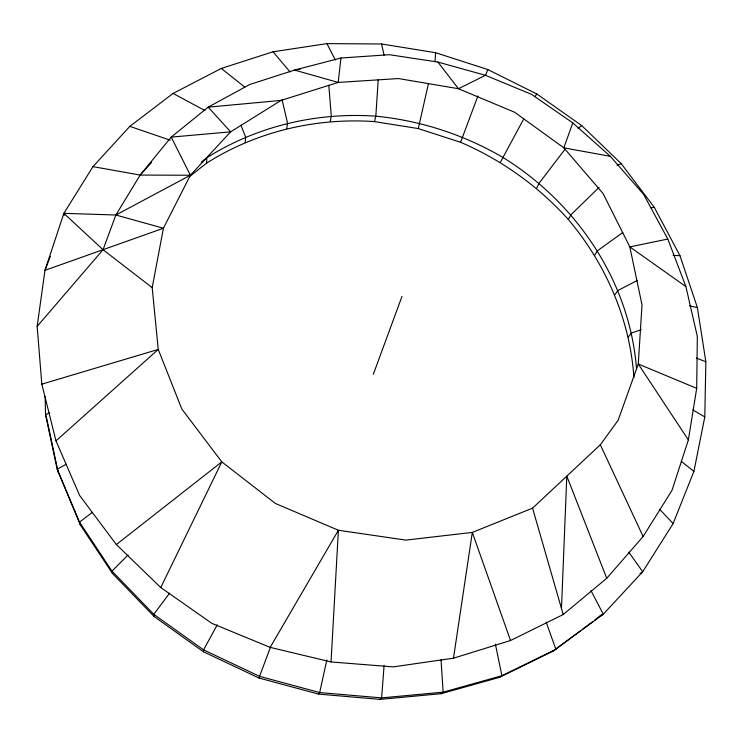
<?xml version="1.0" encoding="UTF-8"?>
<svg xmlns="http://www.w3.org/2000/svg" width="743" height="743" viewBox="0 0 743 743"><rect width="100%" height="100%" fill="white"/><g stroke="black" fill="none" stroke-linecap="round" stroke-linejoin="round"><path stroke-width="1.11" d="M696.693 388.357L697.333 336.468L685.891 286.584L667.818 239.051L643.605 194.36L610.309 156.318L572.788 122.901L531.542 94.352L485.448 75.303L437.896 62.059L389.425 54.703L340.944 58.01L294.544 70.074L249.759 84.488L208.179 107.159L171.206 137.111L140.158 175.079L115.871 215.006L103.045 249.713L37.15 326.418L41.822 384.15L55.985 440.868L79.603 495.414L116.345 544.554L160.748 587.546L211.894 623.377L270.183 647.376L331.044 661.939L393.093 666.889L453.481 658.196L510.534 640.512L563.203 614.535L606.743 578.277L643.122 536.52L672.025 490.278L688.371 439.912L696.693 388.357L638.274 364.005L642.017 304.909L629.832 246.899L603.084 193.533L563.826 147.829L514.639 112.258L458.468 88.723L398.508 78.554L338.186 82.427L281.049 100.416L208.179 107.159L230.636 131.845L281.049 100.416M45.156 396.353L45.518 414.557L57.202 469.27L80.355 524.976L112.602 573.615L154.07 616.467L203.433 651.769L258.954 678.015L318.571 694.101L380.054 699.377L441.063 693.702L499.37 677.384L552.931 651.212L603.279 614.22L642.704 571.748L673.121 523.564L693.916 471.378L704.801 416.897L705.85 361.776L697.38 307.565L679.947 255.657L654.277 207.316L621.213 163.655L581.741 125.613L536.901 94.017L487.798 69.536L435.612 52.716L381.568 43.986L326.939 43.623L273.053 51.778L221.293 68.44L173.073 93.432L129.83 126.366L92.968 166.627L63.879 213.343L44.97 270.322L37.15 326.418M189.465 176.639L206.628 163.116L206.777 157.795C256.92 126.078 316.778 112.063 375.828 116.168C420.547 120.57 463.734 134.622 502.574 157.21C576.707 202.839 629.971 281.699 636.556 369.355M561.476 608.545L566.807 476.124L606.743 578.277M331.044 661.939L338.39 530.251L275.347 503.438L221.804 461.877L181.849 409.087L158.24 349.433L152.194 287.634L163.423 228.24L190.394 175.237L230.636 131.845L171.206 137.111L190.394 175.237L115.871 215.006L63.879 213.343L64.269 215.461M435.036 61.706L435.612 52.716M378.215 79.687L375.828 116.168L374.481 121.601C315.831 117.561 256.4 131.557 206.628 163.116M203.433 651.769L203.573 649.884L217.262 624.807M384.085 665.542L381.633 697.891L380.054 699.377M245.181 142.433L245.608 137.028L240.946 125.168M340.944 58.01L338.186 82.427L294.544 70.074L300.246 69.22M286.779 128.511L287.504 123.05L282.043 99.451M453.481 658.196L472.307 532.415L532.573 508.138L600.325 444.769L618.13 420.278L638.274 364.005L688.371 439.912M330.273 121.546L331.304 116.075L328.796 85.194M428.46 83.597L418.29 128.585L374.481 121.601M326.818 660.035L319.657 692.56L318.571 694.101M258.954 678.015L270.433 647.264M572.788 122.901L563.826 147.829L610.309 156.318M373.311 374.351L401.972 296.438M633.918 377.574C629.971 319.341 605.786 263.867 568.274 219.426C538.387 186.205 501.627 159.959 460.595 142.275L477.935 95.921M485.736 74.932L487.798 69.536M50.357 256.326L44.97 270.322L163.423 228.24L115.871 215.006M500.355 162.308L523.778 118.852M160.748 587.546L221.804 461.877L116.345 544.554M536.557 188.23L539.046 183.307L564.912 149.389M568.274 219.426L570.995 214.718L599.081 187.347M270.183 647.376L338.39 530.251L405.845 540.115L472.307 532.415L510.534 640.512M594.641 255.202L597.558 250.716L622.81 232.475M614.879 294.702L617.953 290.476L637.42 280.399M169.58 593.174L153.801 614.312L154.07 616.467M534.811 96.692L536.901 94.017M628.299 336.978L631.504 333.031L641.311 329.678M92.968 166.627L140.158 175.079L151.535 162.448M594.456 620.433L601.551 614.647M128.102 554.919L111.998 571.135L112.602 573.615M55.985 440.868L158.24 349.433L41.822 384.15M201.316 162.085L206.777 157.795M92.346 512.401L79.501 522.134L80.355 524.976M552.931 651.212L580.608 630.696M582.456 629.321L592.608 621.798M441.063 693.702L443.144 692.16L501.915 675.721L555.885 649.354L546.151 622.095M578.008 128.335L581.741 125.613M640.029 573.559L642.704 571.748L628.764 552.16M499.37 677.384L501.915 675.721L495.367 644.125M599.991 616.328L603.279 614.22L591.001 590.657M66.248 464.217L57.202 469.27L79.501 522.134L111.998 571.135L153.801 614.312L203.573 649.884L259.548 676.344L319.657 692.56L381.633 697.891L443.144 692.16L441.036 659.756M485.448 75.303L458.468 88.723L437.896 62.059M617.061 165.308L621.213 163.655M49.79 412.904L45.518 414.557L46.335 417.26M667.818 239.051L629.832 246.899L685.891 286.584M650.868 207.864L654.277 207.316M140.158 175.079L190.394 175.237M673.047 255.406L679.947 255.657M689.458 305.856L697.38 307.565M418.29 128.585L460.595 142.275M129.83 126.366L170.175 140.176M696.33 358.042L705.85 361.776M173.073 93.432L205.04 110.614M692.922 409.997L704.801 416.897M152.194 287.634L103.045 249.713L63.879 213.343M221.293 68.44L244.753 87.098M681.312 461.357L693.916 471.378M659.691 509.354L673.121 523.564M273.053 51.778L290.03 71.941M326.939 43.623L335.381 60.072M600.325 444.769L643.122 536.52M532.573 508.138L563.203 614.535M381.568 43.986L384.057 55.177M46.605 418.16L58.214 472.502"/></g></svg>
